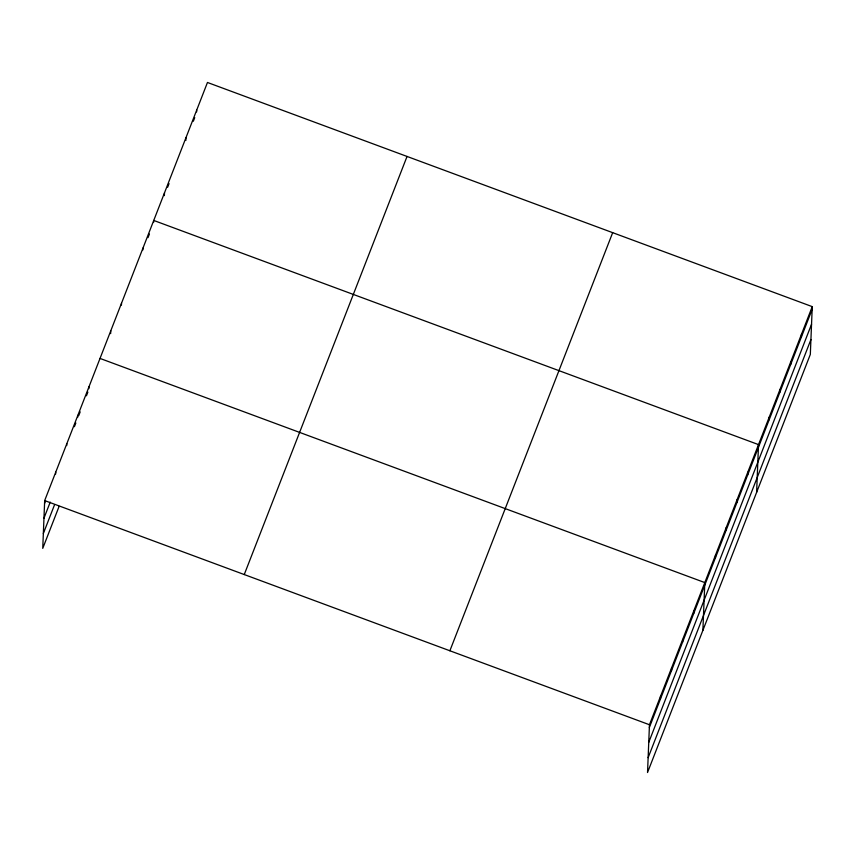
<?xml version="1.0" encoding="UTF-8"?>
<svg xmlns="http://www.w3.org/2000/svg" width="855" height="855" viewBox="0 0 855 855"><rect width="100%" height="100%" fill="white"/><g stroke="black" fill="none" stroke-linecap="round" stroke-linejoin="round"><path stroke-width="1.28" d="M812.25 306.635L649.458 724.741L647.534 772.525L810.326 354.419L812.25 306.635L207.466 82.475L44.674 500.581L42.75 548.365L59.113 506.342M55.661 474.001L55.735 472.152M66.733 445.562L66.808 443.724M77.805 417.133L77.88 415.295M88.877 388.704L88.952 386.866M110.648 333.6L110.765 330.832M121.431 305.085L121.506 303.236M142.924 249.895L142.999 248.046M153.665 222.3L153.74 220.451L758.524 444.611L756.611 492.384M164.374 195.624L164.481 192.856M185.866 140.434L185.973 137.666M196.639 111.92L196.714 110.071M660.413 699.069L660.53 696.312M671.485 670.641L671.592 667.873M682.557 642.212L682.664 639.444M693.629 613.783L693.736 611.015M702.885 630.359L704.809 582.586L100.014 358.427M715.443 557.749L715.55 554.991M726.184 530.153L726.29 527.396M736.925 502.558L737.042 499.801M747.676 474.963L747.783 472.206M769.158 419.773L769.276 417.016M779.91 392.178L780.017 389.42M790.651 364.583L790.757 361.825M801.392 336.988L801.509 334.23M44.556 503.349L45.518 500.88M74.396 426.709L75.838 423.001M78.735 415.583L80.178 411.875M86.43 395.801L87.873 392.092M148.022 237.615L149.422 234.014M167.644 187.224L169.044 183.622M193.337 121.239L194.737 117.637M43.958 518.205L50.221 502.131M43.349 533.509L54.421 505.081M244.252 574.56L407.044 156.454M449.88 650.773L612.672 232.667M649.351 727.498L812.143 309.392M648.753 742.354L811.545 324.248M648.133 757.669L810.925 339.563M44.674 500.581L649.458 724.741"/></g></svg>
